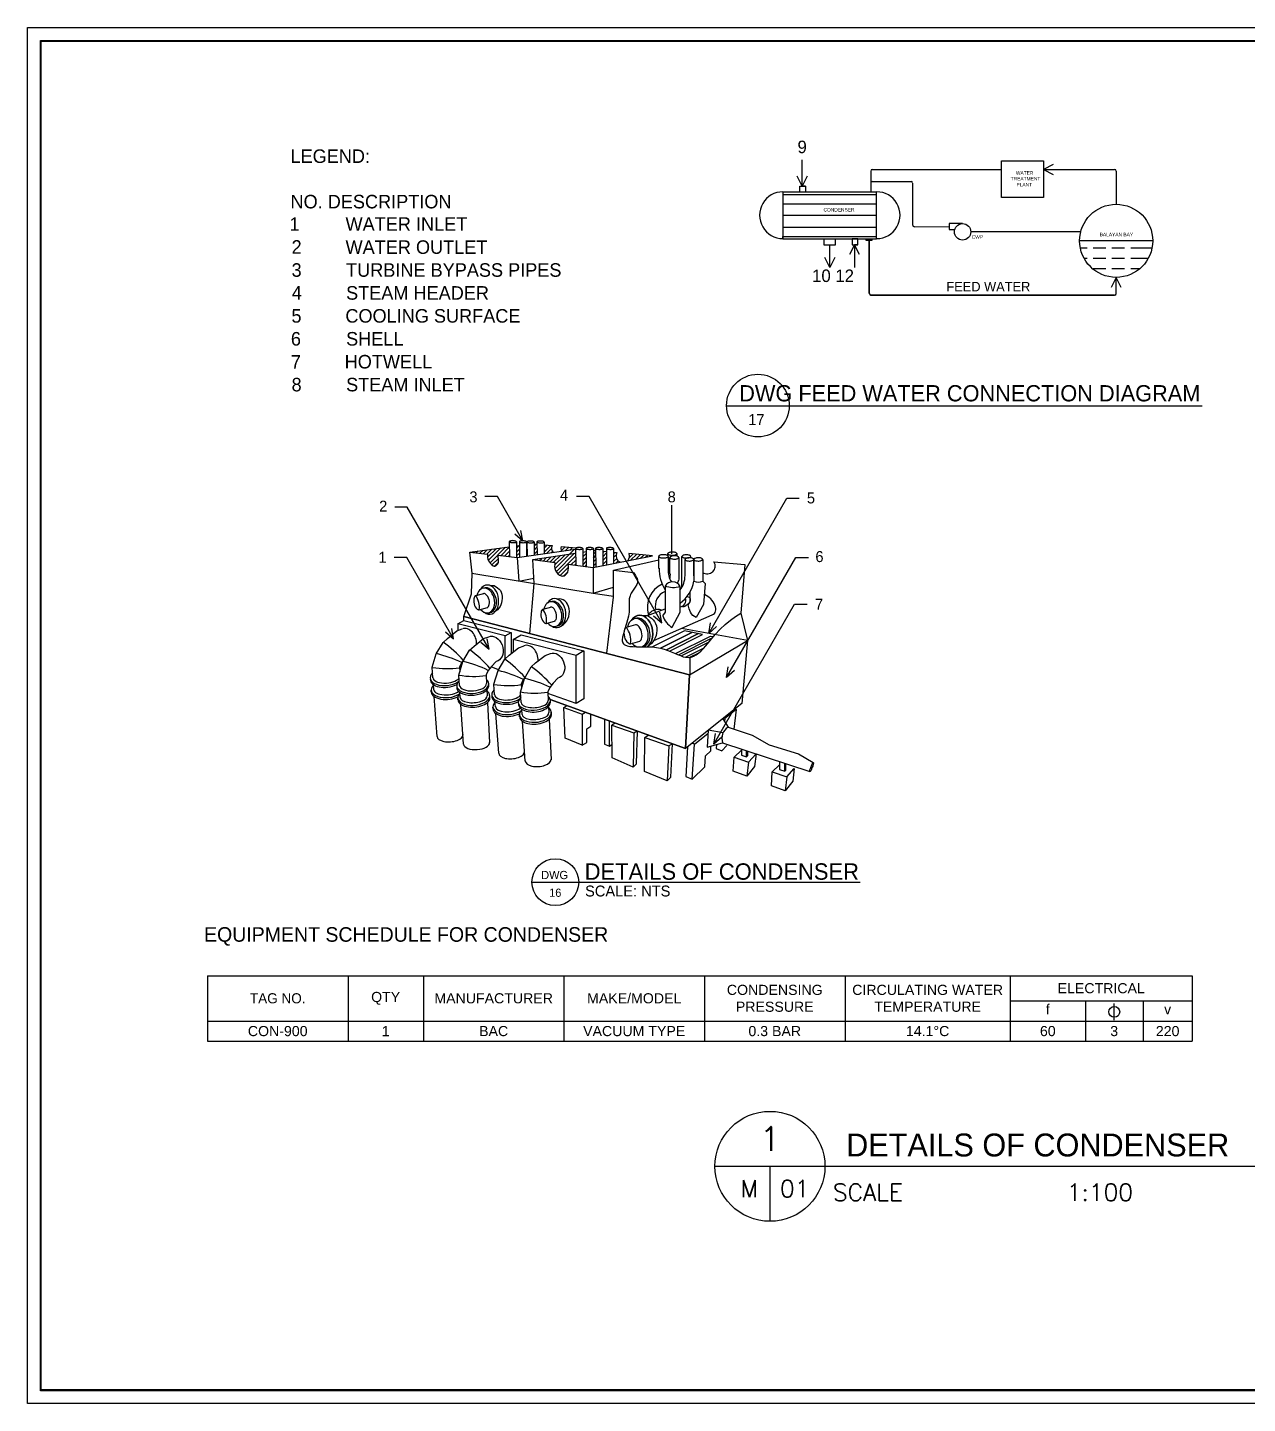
# Model space of a CAD drawing. Header units: inches. Extents: x 6239 to 53413, y 2109 to 35141.
# Drawn here: x 6239 to 35520, y 2109 to 35141 of the extents above; entities that cross this region are included whole.
import ezdxf
from ezdxf.enums import TextEntityAlignment as Align

# ---------------------------------------------------------------- set-up
doc = ezdxf.new("R2010")
doc.units = ezdxf.units.IN
doc.header["$MEASUREMENT"] = 0
for name, color, linetype in [('AR-SHEET_NM', 8, 'Continuous'), ('FRAME', 6, 'Continuous'), ('PDF2_0', 7, 'Continuous'), ('PDF2_MAIN LINE', 7, 'Continuous'), ('PDF2_Text', 7, 'Continuous'), ('TEXT', 8, 'Continuous')]:
    doc.layers.add(name, color=color, linetype=linetype)
doc.layers.add('schematic lines', color=110, linetype='Continuous', lineweight=25)
doc.styles.add('PDF Century Gothic', font='GOTHIC.TTF')
doc.styles.add('ROMANS', font='romans.shx', dxfattribs={"width": 0.85})
doc.styles.get("Standard").update_dxf_attribs({"font": 'arial.ttf'})
doc.styles.add('style2', font='BOD_R.TTF', dxfattribs={"height": 250})

# ---------------------------------------------------------------- blocks, each defined once
blk = doc.blocks.new('AHHMS TEMPLATE')
at = {"layer": 'FRAME'}
for points in [[(-1546387, 77509), (-1546387, 118799), (-1487419, 118799), (-1487419, 77509)], [(-1546387, 118799), (-1487419, 118799), (-1487419, 77509), (-1546387, 77509)], [(-1546002, 77893), (-1546002, 118415), (-1487804, 118415), (-1487804, 77893)], [(-1545990, 77906), (-1545990, 118402), (-1487816, 118402), (-1487816, 77906)], [(-1545977, 77919), (-1545977, 118389), (-1487829, 118389), (-1487829, 77919)]]:
    blk.add_lwpolyline(points, close=True, dxfattribs=at)
at = {"layer": 'FRAME', "color": 6, "const_width": 25.6}
blk.add_lwpolyline([(-1487816, 118402), (-1487816, 77906), (-1545990, 77906), (-1545990, 118402)], close=True, dxfattribs=at)
blk = doc.blocks.new('*T18')
at = {"color": 0, "linetype": 'ByBlock', "lineweight": -2, "transparency": 16777216}
for p, q in [((0, 0), (23638, 0)), ((0, 0), (0, -1573)), ((3374, 0), (3374, -1573)), ((5183, 0), (5183, -1573)), ((8556, 0), (8556, -1573)), ((11930, 0), (11930, -1573)), ((15304, 0), (15304, -1573)), ((19269, 0), (19269, -1573)), ((23638, 0), (23638, -1573)), ((19269, -601), (23638, -601)), ((21073, -601), (21073, -1573)), ((22456, -601), (22456, -1573)), ((0, -1087), (23638, -1087)), ((0, -1573), (23638, -1573))]:
    blk.add_line(p, q, dxfattribs=at)
at = {"color": 0, "transparency": 16777216}
for s, insert, char_height, width, attachment_point in [('CONDENSING PRESSURE', (13617, -543), 242.91, 3211.74, 5), ('CIRCULATING WATER TEMPERATURE', (17286, -543), 242.91, 3802.89, 5), ('ELECTRICAL', (21453, -301), 242.9, 4207.39, 5), ('QTY', (4278, -543), 242.9, 1647.13, 5), ('MANUFACTURER', (6870, -543), 242.91, 3211.74, 5), ('MAKE/MODEL', (10243, -543), 242.9, 3211.74, 5), ('f', (20171, -682), 243, 1642.21, 2), ('v', (23047, -682), 243, 1019.79, 2), ('CON-900', (1687, -1330), 242.9, 3211.74, 5), ('1', (4278, -1330), 243, 1647.13, 5), ('BAC', (6870, -1330), 242.9, 3211.74, 5), ('VACUUM TYPE', (10243, -1330), 242.91, 3211.74, 5), ('0.3 BAR', (13617, -1330), 242.9, 3211.74, 5), ('14.1°C', (17286, -1330), 242.9, 3802.89, 5), ('60', (20171, -1330), 242.9, 1642.21, 5), ('3', (21764, -1330), 243, 1221.51, 5), ('220', (23047, -1330), 242.9, 1019.79, 5)]:
    blk.add_mtext(s, dxfattribs=dict(at, insert=insert, char_height=char_height, width=width, attachment_point=attachment_point))
at = {"color": 0, "transparency": 16777216, "insert": (1687, -543), "char_height": 242.9, "width": 3211.74, "attachment_point": 5, "style": 'PDF Century Gothic'}
blk.add_mtext('TAG NO.', dxfattribs=at)

msp = doc.modelspace()

# ---------------------------------------------------------------- linework, layer by layer
for p, q in [((32323, 11510), (32323, 11711)), ((32323, 11309), (32323, 11510))]:
    msp.add_line(p, q)
msp.add_circle((32323, 11510), 130)
at = {"layer": 'AR-SHEET_NM', "color": 4}
for p, q in [((22739, 7802), (37546, 7802)), ((24059, 7802), (24059, 6482))]:
    msp.add_line(p, q, dxfattribs=at)
msp.add_circle((24059, 7802), 1320, dxfattribs=at)
at = {"layer": 'PDF2_0', "lineweight": 25}
for points in [[(30859, 31855), (30621, 31733), (30859, 31612)], [(24950, 31573), (24828, 31335), (24711, 31573)], [(24911, 31335), (24833, 31335)], [(25496, 29381), (25496, 29927)], [(26206, 29688), (26089, 29927), (25968, 29688)], [(26167, 29927), (26089, 29927), (26089, 29381)], [(25613, 29619), (25496, 29381), (25374, 29619)], [(32488, 28900), (32367, 29138), (32250, 28900)], [(32367, 28753), (32367, 29143)]]:
    msp.add_lwpolyline(points, dxfattribs=at)
for points in [[(26440, 28753), (26440, 30026)], [(32332, 28714), (26479, 28714)]]:
    msp.add_lwpolyline(points, close=True, dxfattribs=at)
for centre, start, end in [((26481, 28755), 180.0007, 269.9993), ((32334, 28755), 270.0007, 359.9993)]:
    msp.add_arc(centre, 36.8, start, end, dxfattribs=at)
at = {"layer": 'PDF2_MAIN LINE', "lineweight": 25}
for points in [[(24833, 31335), (24833, 31963)], [(26514, 31733), (29616, 31733)], [(30621, 31733), (32332, 31733)], [(26479, 31694), (26479, 31408), (26479, 31192)], [(26514, 31447), (27445, 31447)], [(27484, 30395), (27484, 31408)], [(32367, 31694), (32367, 30897)], [(24369, 31135), (26618, 31135)], [(24369, 30910), (26618, 30910)], [(24369, 30633), (26618, 30633)], [(28680, 30434), (28364, 30434), (28364, 30291), (28493, 30291)], [(24369, 30351), (26618, 30351)], [(24369, 30070), (24369, 30126), (26618, 30126)], [(25353, 30070), (25353, 29927), (25496, 29927), (25634, 29927), (25634, 30070)], [(27523, 30356), (28364, 30364)], [(31517, 30234), (29234, 30234), (28879, 30234)], [(33246, 30018), (31491, 30018)], [(31504, 29853), (31669, 29853)], [(31816, 29853), (32120, 29853)], [(32267, 29853), (32570, 29853)], [(32717, 29853), (33233, 29853)], [(31595, 29606), (31669, 29606)], [(31816, 29606), (32120, 29606)], [(32267, 29606), (32570, 29606)], [(32717, 29606), (33142, 29606)], [(31816, 29355), (32120, 29355)], [(32267, 29355), (32570, 29355)], [(32717, 29355), (32943, 29355)], [(23018, 26062), (34433, 26062)], [(18131, 22817), (17516, 23883), (17217, 23883)], [(21267, 21015), (21462, 20851), (19716, 23883), (19413, 23883)], [(22589, 20595), (24465, 23844), (24763, 23844)], [(17316, 20218), (15349, 23623), (15051, 23623)], [(21692, 23671), (21692, 22506)], [(17802, 22800), (17806, 22436)], [(17936, 22982), (18131, 22817), (18083, 23069)], [(17975, 22796), (17975, 22419)], [(18044, 22796), (18044, 22423)], [(16714, 20907), (16714, 21002), (16896, 21544), (16909, 22038), (16853, 22549), (17277, 22497), (17282, 22415), (17290, 22376), (17303, 22337), (17325, 22302), (17351, 22272), (17381, 22241), (17416, 22220), (17438, 22211), (17455, 22211), (17477, 22220), (17494, 22233), (17524, 22267), (17542, 22306), (17546, 22345), (17542, 22389), (17529, 22471), (17992, 22415), (18035, 21851), (18391, 21925)], [(16853, 22549), (17802, 22675)], [(16926, 22540), (16948, 22562)], [(17009, 22532), (17056, 22575)], [(17095, 22519), (17165, 22588)], [(17182, 22510), (17273, 22605)], [(17264, 22501), (17386, 22618)], [(17282, 22423), (17494, 22631)], [(17299, 22345), (17602, 22649)], [(17334, 22285), (17711, 22662)], [(17607, 22462), (17802, 22662)], [(17689, 22449), (17806, 22566)], [(17776, 22441), (17806, 22471)], [(17975, 22644), (18040, 22705)], [(17975, 22696), (18044, 22705)], [(17975, 22549), (18044, 22618)], [(17975, 22454), (18044, 22523)], [(17992, 22415), (19391, 22614)], [(18217, 22791), (18217, 22445)], [(18226, 22791), (18230, 22449)], [(18365, 22367), (19391, 22523)], [(18399, 22791), (18399, 22471)], [(18399, 22744), (18464, 22740)], [(18399, 22688), (18451, 22740)], [(18399, 22592), (18464, 22662)], [(18399, 22497), (18469, 22566)], [(18464, 22791), (18469, 22484)], [(18638, 22787), (18638, 22506)], [(18638, 22644), (18711, 22714)], [(18638, 22549), (18798, 22705)], [(18698, 22514), (18815, 22631)], [(18811, 22532), (18837, 22558)], [(18867, 22302), (19032, 22467)], [(18889, 22233), (19145, 22484)], [(18898, 22146), (19361, 22610)], [(18928, 22077), (19365, 22519)], [(19058, 22566), (19049, 22653), (19058, 22683), (19409, 22649)], [(19058, 22588), (19145, 22675)], [(19140, 22575), (19231, 22666)], [(19253, 22592), (19318, 22657)], [(19391, 22636), (19396, 22237)], [(19565, 22631), (19565, 22215)], [(19565, 22549), (19647, 22562)], [(19565, 22527), (19591, 22553)], [(19565, 22432), (19647, 22514)], [(19647, 22636), (19651, 22202)], [(19816, 22181), (21237, 22458), (20669, 22510)], [(19820, 22631), (19820, 22185)], [(19820, 22588), (19872, 22584)], [(19820, 22497), (19872, 22549)], [(19872, 22636), (19877, 22194)], [(20046, 22631), (20046, 22228)], [(20046, 22566), (20132, 22558)], [(20046, 22532), (20076, 22562)], [(20046, 22436), (20132, 22527)], [(20132, 22636), (20132, 22246)], [(20306, 22631), (20306, 22276)], [(20306, 22510), (20336, 22540)], [(20306, 22540), (20379, 22536)], [(20306, 22415), (20362, 22471)], [(20674, 22497), (20682, 22510)], [(20678, 22406), (20769, 22501)], [(20721, 22358), (20856, 22493)], [(20838, 22380), (20942, 22484)], [(20955, 22402), (21029, 22475)], [(21072, 22423), (21116, 22467)], [(21189, 22449), (21202, 22462)], [(21610, 22458), (21610, 22510), (21610, 22501), (21618, 22497), (21627, 22488), (21640, 22484), (21653, 22480), (21670, 22475), (21688, 22471), (21709, 22471), (21731, 22471), (21748, 22475), (21766, 22475), (21783, 22480), (21796, 22488), (21809, 22493), (21818, 22501), (21822, 22506), (21822, 22514), (21818, 22523), (21809, 22527), (21796, 22536), (21783, 22540), (21766, 22545), (21748, 22549), (21731, 22549), (21709, 22549), (21688, 22549), (21670, 22545), (21653, 22540), (21640, 22536), (21627, 22532), (21618, 22523), (21610, 22519), (21610, 22510)], [(21822, 22510), (21822, 22449)], [(21947, 21708), (21947, 22441), (21952, 22436), (21956, 22428), (21965, 22423), (21978, 22415), (21995, 22410), (22012, 22406), (22030, 22406), (22051, 22406), (22069, 22406), (22090, 22406), (22108, 22410), (22125, 22415), (22138, 22419), (22147, 22423), (22155, 22432), (22160, 22441), (22160, 22445), (22155, 22454), (22147, 22462), (22138, 22467), (22125, 22471), (22108, 22475), (22090, 22480), (22069, 22480), (22051, 22480), (22030, 22480), (22012, 22480), (21995, 22475), (21978, 22471), (21965, 22462), (21956, 22458), (21952, 22449), (21947, 22441)], [(16463, 20465), (15341, 22415), (15038, 22415)], [(17386, 22241), (17542, 22397)], [(17451, 22211), (17542, 22302)], [(18040, 22423), (18044, 22428)], [(18295, 20595), (18399, 21795), (18365, 22367), (18898, 22298), (18893, 22250), (18889, 22202), (18898, 22155), (18911, 22107), (18937, 22064), (18967, 22025), (19006, 21994), (19028, 21986), (19049, 21977), (19075, 21973), (19097, 21977), (19123, 21981), (19145, 21994), (19162, 22007), (19179, 22025), (19205, 22068), (19218, 22116), (19223, 22163), (19223, 22211), (19210, 22259), (19816, 22181), (19812, 21565), (20306, 21492)], [(18447, 22354), (18473, 22380)], [(18529, 22345), (18586, 22397)], [(18616, 22332), (18694, 22415)], [(18698, 22324), (18807, 22432)], [(18781, 22315), (18919, 22449)], [(18967, 22025), (19391, 22449)], [(19023, 21986), (19223, 22185)], [(19287, 22250), (19396, 22354)], [(19370, 22237), (19396, 22263)], [(19565, 22337), (19647, 22419)], [(19565, 22241), (19647, 22328)], [(19621, 22207), (19651, 22233)], [(19820, 22402), (19872, 22454)], [(19820, 22311), (19872, 22363)], [(19820, 22215), (19872, 22267)], [(20046, 22345), (20132, 22432)], [(20046, 22250), (20132, 22337)], [(20132, 22246), (20132, 22246)], [(20306, 22319), (20375, 22389)], [(20306, 22116), (21393, 22358)], [(20371, 22289), (20410, 22332)], [(21393, 22155), (21393, 22445)], [(21618, 22445), (21618, 22137)], [(21657, 22025), (21657, 22419)], [(21870, 22419), (21870, 21895)], [(22021, 21981), (22021, 22371)], [(22714, 22311), (23455, 22246), (23360, 21085), (23520, 20422), (23386, 18914), (22034, 17835)], [(22446, 22371), (22446, 21847), (22506, 21795), (22463, 21293), (22285, 20981), (22246, 21002), (22207, 21028), (22177, 21063), (22151, 21102), (22134, 21145), (22121, 21189), (22099, 21280), (22147, 21353), (22147, 21600)], [(22233, 21981), (22233, 22371), (22233, 21847)], [(23018, 19538), (24681, 22419), (24980, 22419)], [(16905, 22038), (19812, 21565), (20306, 21704)], [(19110, 21977), (19205, 22072)], [(20141, 20119), (20306, 21466), (20306, 22116), (20782, 22055), (20834, 21986), (20851, 21947), (20869, 21912), (20882, 21877), (20882, 21843), (20877, 21808), (20864, 21773), (20825, 21704), (20778, 21635), (20730, 21565), (20713, 21531), (20700, 21496), (20682, 21423), (20678, 21345), (20682, 21184), (20678, 21102), (20665, 21011), (20643, 20924), (20617, 20833), (20561, 20660), (20540, 20582), (20522, 20508), (20514, 20443), (20514, 20417), (20518, 20391), (20527, 20370), (20540, 20348), (20557, 20331), (20578, 20318), (20630, 20296), (20695, 20283), (20773, 20279), (20856, 20274), (20947, 20274), (21042, 20274), (21237, 20270), (21337, 20261), (21432, 20244), (21519, 20218), (21605, 20188), (21766, 20123), (21839, 20088), (21908, 20062), (21978, 20036), (22043, 20023), (22108, 20019), (22168, 20028), (22229, 20049), (22290, 20084), (22350, 20127), (22407, 20175), (22463, 20235), (22519, 20296), (22632, 20435), (22745, 20573), (22862, 20699), (22983, 20812), (23109, 20911), (23230, 20998), (23360, 21085)], [(17204, 21552), (16996, 21500), (16987, 21496), (16978, 21492), (16970, 21474), (16957, 21453), (16948, 21423), (16948, 21388), (16948, 21349), (16957, 21306), (16970, 21267), (16987, 21232), (17009, 21202), (17030, 21180), (17048, 21167), (17065, 21163), (17078, 21163), (17277, 21215), (17286, 21219), (17290, 21228), (17303, 21241), (17312, 21262), (17321, 21293), (17325, 21327), (17325, 21366), (17316, 21405), (17303, 21444), (17286, 21483), (17264, 21509), (17243, 21531), (17225, 21548), (17208, 21552), (17199, 21557), (17191, 21552), (17182, 21548)], [(17113, 21171), (17152, 21137), (17191, 21106), (17234, 21093), (17273, 21089), (17316, 21093), (17355, 21111), (17386, 21141), (17416, 21176), (17433, 21219), (17446, 21271), (17455, 21327), (17451, 21384), (17438, 21444), (17420, 21496), (17394, 21548), (17364, 21596), (17325, 21630), (17286, 21661), (17243, 21678), (17199, 21682), (17160, 21678), (17121, 21661), (17087, 21635), (17061, 21600), (17039, 21557), (17022, 21505)], [(17204, 21102), (17251, 21076), (17295, 21059), (17342, 21059), (17390, 21067), (17433, 21093), (17468, 21128), (17503, 21171), (17524, 21228), (17542, 21288), (17546, 21353), (17546, 21423), (17533, 21487), (17516, 21552), (17490, 21609), (17455, 21661), (17412, 21700), (17368, 21734), (17325, 21752), (17277, 21756), (17230, 21752), (17186, 21730), (17147, 21700), (17113, 21656)], [(17338, 21747), (17438, 21747), (17520, 21691), (17559, 21661), (17589, 21622), (17611, 21583), (17624, 21535), (17628, 21483), (17628, 21436), (17624, 21384), (17615, 21332), (17598, 21284), (17581, 21241), (17555, 21202), (17520, 21163), (17442, 21102)], [(21895, 21717), (21895, 21098), (21705, 20734)], [(22069, 21479), (22095, 21474), (22116, 21466), (22134, 21453), (22142, 21427), (22147, 21401), (22142, 21375), (22134, 21349), (22116, 21327), (22082, 21288), (22038, 21254), (22017, 21241), (21995, 21232), (21969, 21236), (21947, 21245)], [(18815, 21228), (18607, 21171), (18599, 21171), (18590, 21163), (18581, 21150), (18568, 21128), (18564, 21098), (18560, 21063), (18560, 21020), (18568, 20981), (18581, 20942), (18599, 20907), (18620, 20877), (18642, 20855), (18659, 20842), (18677, 20833), (18694, 20833)], [(18690, 20833), (18889, 20890), (18898, 20894), (18906, 20898), (18915, 20911), (18924, 20933), (18932, 20963), (18937, 21002), (18937, 21041), (18928, 21080), (18915, 21119), (18898, 21154), (18876, 21184), (18854, 21206), (18837, 21219), (18820, 21228), (18811, 21228), (18802, 21228), (18794, 21223)], [(18815, 20777), (18863, 20747), (18911, 20734), (18954, 20734), (19002, 20742), (19045, 20768), (19080, 20803), (19114, 20846), (19136, 20903), (19153, 20963), (19162, 21028), (19158, 21093), (19149, 21163), (19127, 21223), (19101, 21284), (19067, 21336), (19028, 21375), (18980, 21405), (18937, 21427), (18889, 21431), (18841, 21423), (18798, 21405), (18759, 21375), (18724, 21332)], [(21120, 21024), (21540, 21189)], [(22710, 17939), (24651, 21301), (24950, 21301)], [(17702, 20539), (16571, 20825), (16714, 20907), (17845, 20621), (17845, 20110)], [(16571, 20825), (16571, 20669)], [(20986, 20274), (21025, 20296), (21064, 20326), (21094, 20370), (21116, 20422), (21133, 20482), (21137, 20547), (21133, 20612), (21120, 20677), (21098, 20742), (21068, 20799), (21029, 20851), (20986, 20890), (20942, 20924), (20895, 20942), (20843, 20950), (20799, 20942), (20756, 20924), (20717, 20894), (20682, 20855), (20656, 20803), (20643, 20747)], [(21003, 21024), (21120, 21024), (21215, 20959), (21259, 20920), (21289, 20881), (21315, 20833), (21332, 20777), (21341, 20721), (21341, 20664), (21332, 20604), (21324, 20547), (21306, 20491), (21280, 20439), (21250, 20391), (21215, 20352), (21124, 20283)], [(21272, 20422), (22675, 21041)], [(21462, 20851), (21419, 21102)], [(22779, 20764), (22589, 20595), (22628, 20846)], [(15969, 19525), (15952, 19781), (16051, 20106), (16212, 20378), (16316, 20474), (16545, 20660), (16675, 20703)], [(16268, 20630), (16463, 20465), (16420, 20716)], [(16606, 19347), (16589, 19594), (16688, 19919), (16848, 20196), (16957, 20287), (17182, 20474), (17312, 20517), (17355, 20530), (17399, 20530), (17446, 20517), (17490, 20495), (17533, 20461), (17568, 20422), (17602, 20374), (17628, 20318), (17646, 20261), (17654, 20205), (17654, 20144), (17646, 20093), (17628, 20041), (17602, 19997), (17568, 19963), (17533, 19937), (17490, 19924), (17377, 19802), (17295, 19707), (17247, 19599), (17256, 19391)], [(17702, 19971), (17702, 20539), (17845, 20621)], [(19595, 20175), (19404, 20062), (17897, 20448), (18087, 20560), (19595, 20175), (19595, 19022), (19404, 18910), (19404, 20062)], [(21649, 20170), (22437, 20569), (22008, 20660), (21237, 20270)], [(22186, 20621), (21432, 20244), (22186, 20621)], [(22346, 20591), (21575, 20201), (22346, 20591)], [(21792, 20110), (22628, 20530), (22701, 20521)], [(21865, 20080), (22675, 20491)], [(22129, 19603), (23520, 20422), (21939, 20716)], [(17121, 20383), (17316, 20218), (17273, 20469)], [(17451, 19122), (17429, 19373), (17533, 19703), (17693, 19976), (17797, 20071), (18022, 20253), (18157, 20300)], [(17897, 20448), (17897, 20149)], [(20743, 20361), (20782, 20322), (20821, 20296), (20864, 20274)], [(20851, 20279), (20856, 20274)], [(21926, 20054), (22597, 20396)], [(22034, 20023), (22476, 20248)], [(16710, 19958), (16658, 19889), (16606, 19785), (16614, 19672)], [(18087, 18940), (18070, 19187), (18170, 19516), (18330, 19789), (18434, 19885), (18664, 20067), (18794, 20114), (18833, 20123), (18880, 20123), (18924, 20110), (18971, 20088), (19010, 20058), (19049, 20015), (19080, 19967), (19106, 19915), (19123, 19859), (19132, 19798), (19132, 19742), (19123, 19685), (19106, 19638), (19080, 19594), (19049, 19560), (19010, 19534), (18971, 19521), (18854, 19399), (18776, 19300), (18724, 19191), (18737, 18983)], [(22116, 20019), (22381, 20149)], [(22134, 20019), (22134, 19607)], [(15969, 19525), (15969, 19525)], [(16614, 19677), (16614, 19681)], [(17546, 19724), (17364, 19794)], [(18191, 19551), (18139, 19486), (18087, 19378), (18092, 19269)], [(23208, 19703), (23018, 19538), (23057, 19789)], [(15930, 19187), (15926, 19230)], [(15991, 19239), (15982, 19365)], [(16545, 19317), (16545, 19274), (16563, 19235), (16589, 19200), (16632, 19170), (16684, 19144), (16744, 19126), (16814, 19113), (16887, 19113), (16961, 19113), (17035, 19126), (17104, 19144), (17165, 19170), (17217, 19200), (17260, 19235), (17290, 19274), (17308, 19317), (17312, 19356)], [(16619, 19165), (16589, 19126), (16571, 19087), (16567, 19048), (16576, 19009), (16597, 18975), (16632, 18940), (16679, 18914), (16736, 18892), (16801, 18875), (16870, 18866), (16939, 18866), (17013, 18875), (17082, 18888), (17147, 18910), (17208, 18936), (17256, 18970), (17295, 19005), (17321, 19044), (17334, 19083), (17329, 19122), (17316, 19161), (17286, 19196), (17247, 19226)], [(16627, 19053), (16619, 19178)], [(16697, 19252), (16697, 19252)], [(17264, 19239), (17273, 19096)], [(17312, 19343), (17308, 19395)], [(18096, 19274), (18092, 19274)], [(16069, 18121), (15999, 19079)], [(16567, 19001), (16567, 19044)], [(16705, 17935), (16640, 18892)], [(17282, 18940), (17329, 17970)], [(17338, 19053), (17334, 19105)], [(17451, 19122), (17451, 19122)], [(17468, 18832), (17459, 18957)], [(18079, 19053), (18044, 19014), (18027, 18975), (18018, 18936), (18027, 18897), (18048, 18858), (18087, 18827), (18135, 18797), (18191, 18776), (18256, 18758), (18326, 18754), (18399, 18754), (18473, 18758), (18547, 18776), (18612, 18797), (18668, 18827), (18720, 18858), (18755, 18897), (18776, 18936), (18789, 18975), (18781, 19014), (18763, 19053), (18733, 19087)], [(18178, 18845), (18178, 18845)], [(19404, 18910), (18729, 19152)], [(18746, 18836), (18750, 18693)], [(18789, 18940), (18789, 18988)], [(19110, 18819), (19184, 18866)], [(17412, 18780), (17407, 18827)], [(17550, 17718), (17481, 18672)], [(18100, 18758), (18070, 18724), (18048, 18685), (18044, 18641), (18053, 18602), (18079, 18568), (18113, 18537), (18157, 18507), (18213, 18485), (18278, 18472), (18347, 18464), (18421, 18464), (18495, 18468), (18564, 18485), (18629, 18503), (18685, 18533), (18737, 18563), (18776, 18598), (18802, 18637), (18811, 18676), (18811, 18715), (18798, 18754), (18768, 18789), (18729, 18819)], [(18048, 18594), (18044, 18641)], [(18109, 18650), (18100, 18776)], [(18759, 18537), (18811, 17562)], [(18815, 18650), (18815, 18702)], [(19552, 18654), (19630, 18702)], [(19552, 17913), (19660, 17974), (19660, 18303), (19760, 18368), (19760, 18654)], [(20089, 18537), (20089, 17939), (20210, 17887), (20210, 18494)], [(22927, 18546), (23052, 18342), (23633, 18152), (24036, 17922), (24742, 17701), (25097, 17493)], [(23225, 18789), (23251, 18771), (22979, 18555), (22948, 18568)], [(22979, 18555), (22970, 18477)], [(23251, 18771), (23191, 18299)], [(18187, 17532), (18118, 18490)], [(20340, 18442), (20267, 18394), (20795, 18208), (20778, 17385), (20275, 17606), (20267, 18394)], [(20778, 17385), (20856, 17467), (20882, 18251)], [(20795, 18208), (20873, 18256)], [(22251, 17935), (22576, 18204)], [(22935, 18212), (22576, 18269), (22554, 17861), (22922, 17970), (25019, 17277)], [(22905, 18108), (22710, 17939), (22753, 18195)], [(20210, 17887), (20271, 17939)], [(21059, 18100), (21137, 18156)], [(21588, 17060), (21679, 17142), (21718, 17948), (21631, 17896)], [(22082, 17874), (22043, 17160), (22194, 17095), (22251, 17935), (22194, 17961)], [(22194, 17095), (22493, 17389), (22511, 17653), (22641, 17775), (22641, 17887)], [(22779, 17926), (22771, 17831), (22905, 17779), (23026, 17905)], [(23377, 17792), (23200, 17623), (23546, 17502), (23724, 17705), (23689, 17398), (23503, 17168), (23178, 17285), (23200, 17623)], [(23377, 17818), (23377, 17675), (23494, 17636), (23494, 17779)], [(23494, 17636), (23529, 17662), (23529, 17770)], [(24291, 17519), (24291, 17329), (24413, 17285), (24413, 17480)], [(23546, 17502), (23503, 17168)], [(24291, 17441), (24114, 17272), (24460, 17155), (24638, 17355), (24607, 17051), (24421, 16817), (24092, 16939), (24114, 17272)], [(24413, 17285), (24443, 17316), (24443, 17467)], [(24460, 17155), (24421, 16817)], [(18343, 14621), (26223, 14621)]]:
    msp.add_lwpolyline(points, dxfattribs=at)
for points in [[(29616, 31937), (30621, 31937), (30621, 31062), (29616, 31062)], [(26618, 30070), (26618, 31192), (24369, 31192), (24369, 30070)], [(24911, 31192), (24772, 31192), (24772, 31335), (24911, 31335)], [(26167, 29927), (26167, 30070), (26028, 30070), (26028, 29927)], [(26371, 30070), (26501, 30070), (26501, 30026), (26371, 30026)], [(17802, 22800), (17802, 22791), (17810, 22787), (17815, 22787), (17828, 22783), (17836, 22779), (17854, 22774), (17867, 22774), (17884, 22774), (17901, 22774), (17919, 22774), (17931, 22774), (17944, 22779), (17957, 22779), (17966, 22783), (17970, 22787), (17975, 22791), (17975, 22796), (17970, 22800), (17966, 22804), (17957, 22809), (17944, 22813), (17931, 22817), (17919, 22817), (17901, 22817), (17884, 22822), (17871, 22817), (17854, 22817), (17841, 22817), (17828, 22813), (17815, 22809), (17810, 22804), (17806, 22804)], [(18044, 22796), (18044, 22791), (18048, 22787), (18057, 22783), (18066, 22779), (18079, 22779), (18092, 22774), (18109, 22774), (18126, 22770), (18139, 22770), (18157, 22774), (18174, 22774), (18187, 22774), (18196, 22779), (18204, 22783), (18213, 22787), (18217, 22791), (18217, 22796), (18213, 22800), (18204, 22804), (18196, 22809), (18187, 22813), (18174, 22813), (18157, 22817), (18144, 22817), (18126, 22817), (18109, 22817), (18092, 22817), (18079, 22813), (18066, 22813), (18057, 22809), (18048, 22804), (18044, 22800)], [(18226, 22791), (18226, 22787), (18230, 22783), (18239, 22779), (18252, 22774), (18261, 22774), (18278, 22770), (18291, 22770), (18308, 22770), (18326, 22770), (18343, 22770), (18356, 22770), (18369, 22774), (18382, 22774), (18391, 22779), (18395, 22783), (18399, 22787), (18399, 22791), (18395, 22796), (18391, 22800), (18382, 22804), (18369, 22809), (18356, 22809), (18343, 22813), (18326, 22813), (18308, 22813), (18291, 22813), (18278, 22813), (18265, 22813), (18252, 22809), (18239, 22804), (18235, 22800), (18226, 22796)], [(18464, 22791), (18464, 22787), (18473, 22783), (18477, 22779), (18490, 22774), (18499, 22774), (18516, 22770), (18529, 22770), (18547, 22766), (18564, 22766), (18581, 22770), (18594, 22770), (18607, 22770), (18620, 22774), (18629, 22779), (18633, 22783), (18638, 22787), (18638, 22791), (18633, 22796), (18629, 22800), (18620, 22804), (18607, 22809), (18594, 22809), (18581, 22813), (18564, 22813), (18547, 22813), (18534, 22813), (18516, 22813), (18503, 22809), (18490, 22809), (18477, 22804), (18473, 22800), (18464, 22796)], [(19391, 22636), (19391, 22631), (19396, 22627), (19404, 22623), (19413, 22618), (19426, 22614), (19443, 22614), (19456, 22614), (19474, 22610), (19491, 22610), (19504, 22610), (19521, 22614), (19534, 22614), (19547, 22618), (19556, 22623), (19560, 22627), (19565, 22631), (19565, 22636), (19560, 22640), (19556, 22644), (19547, 22649), (19534, 22653), (19521, 22653), (19508, 22657), (19491, 22657), (19474, 22657), (19456, 22657), (19443, 22657), (19426, 22653), (19417, 22653), (19404, 22649), (19396, 22644), (19391, 22640)], [(19647, 22636), (19647, 22631), (19651, 22627), (19660, 22623), (19669, 22618), (19682, 22614), (19695, 22614), (19712, 22614), (19729, 22610), (19747, 22610), (19760, 22610), (19777, 22614), (19790, 22614), (19803, 22618), (19812, 22623), (19816, 22627), (19820, 22631), (19820, 22636), (19816, 22640), (19812, 22644), (19803, 22649), (19790, 22653), (19777, 22653), (19764, 22657), (19747, 22657), (19729, 22657), (19712, 22657), (19699, 22657), (19682, 22653), (19669, 22653), (19660, 22649), (19651, 22644), (19647, 22640)], [(19872, 22636), (19872, 22631), (19877, 22627), (19885, 22623), (19894, 22618), (19907, 22614), (19920, 22614), (19937, 22614), (19955, 22610), (19968, 22610), (19985, 22610), (20002, 22614), (20015, 22614), (20024, 22618), (20033, 22623), (20041, 22627), (20046, 22631), (20046, 22636), (20041, 22640), (20033, 22644), (20024, 22649), (20015, 22653), (20002, 22653), (19985, 22657), (19972, 22657), (19955, 22657), (19937, 22657), (19920, 22657), (19907, 22653), (19894, 22653), (19885, 22649), (19877, 22644), (19872, 22640)], [(20132, 22636), (20132, 22631), (20137, 22627), (20145, 22623), (20154, 22618), (20167, 22614), (20180, 22614), (20197, 22614), (20215, 22610), (20228, 22610), (20245, 22610), (20262, 22614), (20275, 22614), (20284, 22618), (20293, 22623), (20301, 22627), (20306, 22631), (20306, 22636), (20301, 22640), (20297, 22644), (20284, 22649), (20275, 22653), (20262, 22653), (20245, 22657), (20232, 22657), (20215, 22657), (20197, 22657), (20180, 22657), (20167, 22653), (20154, 22653), (20145, 22649), (20137, 22644), (20132, 22640)], [(21393, 22445), (21393, 22436), (21402, 22432), (21410, 22423), (21423, 22419), (21441, 22410), (21458, 22406), (21480, 22406), (21501, 22406), (21519, 22406), (21540, 22406), (21562, 22410), (21579, 22415), (21592, 22419), (21605, 22428), (21614, 22432), (21614, 22441), (21614, 22449), (21614, 22458), (21605, 22462), (21592, 22471), (21579, 22475), (21562, 22480), (21540, 22484), (21519, 22484), (21501, 22484), (21480, 22484), (21458, 22484), (21441, 22480), (21423, 22475), (21410, 22467), (21402, 22462), (21393, 22454)], [(21657, 22419), (21662, 22410), (21666, 22402), (21675, 22397), (21688, 22393), (21705, 22389), (21722, 22384), (21740, 22380), (21761, 22380), (21779, 22380), (21800, 22380), (21818, 22384), (21835, 22389), (21848, 22393), (21861, 22402), (21865, 22406), (21870, 22415), (21870, 22423), (21865, 22428), (21861, 22436), (21848, 22441), (21835, 22449), (21818, 22454), (21800, 22454), (21779, 22458), (21761, 22458), (21740, 22454), (21722, 22454), (21705, 22449), (21688, 22445), (21675, 22441), (21666, 22432), (21662, 22423)], [(22021, 22371), (22021, 22367), (22025, 22358), (22034, 22350), (22047, 22345), (22064, 22341), (22082, 22337), (22099, 22337), (22121, 22332), (22142, 22332), (22160, 22337), (22177, 22341), (22194, 22345), (22207, 22350), (22220, 22354), (22229, 22363), (22229, 22367), (22229, 22376), (22229, 22384), (22220, 22389), (22207, 22397), (22194, 22402), (22177, 22406), (22160, 22410), (22142, 22410), (22121, 22410), (22099, 22410), (22082, 22406), (22064, 22402), (22047, 22397), (22034, 22393), (22025, 22389), (22021, 22380)], [(22233, 22371), (22233, 22367), (22238, 22358), (22246, 22350), (22259, 22345), (22277, 22341), (22294, 22337), (22311, 22337), (22333, 22332), (22355, 22332), (22372, 22337), (22389, 22341), (22407, 22345), (22420, 22350), (22433, 22354), (22441, 22363), (22441, 22367), (22441, 22376), (22441, 22384), (22433, 22389), (22420, 22397), (22407, 22402), (22389, 22406), (22372, 22410), (22355, 22410), (22333, 22410), (22311, 22410), (22294, 22406), (22277, 22402), (22259, 22397), (22246, 22393), (22238, 22389), (22233, 22380)], [(18785, 19009), (22034, 17835), (22129, 19603), (16714, 21002), (22129, 19603), (22034, 17835)], [(20747, 20920), (20782, 20968), (20830, 21002), (20877, 21028), (20929, 21033), (20986, 21028), (21038, 21007), (21090, 20972), (21133, 20924), (21172, 20868), (21207, 20803), (21228, 20729), (21241, 20656), (21246, 20578), (21237, 20504), (21220, 20430), (21194, 20370), (21159, 20318), (21116, 20274), (21159, 20318), (21194, 20370), (21220, 20430), (21237, 20504), (21246, 20578), (21241, 20656), (21228, 20729), (21207, 20803), (21172, 20868), (21133, 20924), (21090, 20972), (21038, 21007), (20986, 21028), (20929, 21033), (20877, 21028), (20830, 21002), (20782, 20968)], [(20934, 20413), (20942, 20417), (20951, 20422), (20964, 20439), (20977, 20465), (20986, 20500), (20990, 20539), (20986, 20586), (20977, 20630), (20964, 20677), (20942, 20716), (20921, 20751), (20895, 20777), (20873, 20790), (20856, 20799), (20843, 20803), (20834, 20799), (20609, 20738), (20600, 20734), (20591, 20725), (20578, 20712), (20565, 20686), (20557, 20651), (20553, 20608), (20557, 20565), (20565, 20517), (20578, 20469), (20600, 20430), (20626, 20396), (20648, 20374), (20669, 20357), (20687, 20348), (20700, 20348), (20708, 20348)], [(19140, 18078), (19110, 18819), (19552, 18654), (19552, 17913)], [(21059, 18100), (21631, 17896), (21588, 17060), (21046, 17281)], [(25097, 17493), (25101, 17489), (25101, 17485), (25101, 17472), (25097, 17459), (25093, 17441), (25088, 17424), (25084, 17407), (25075, 17385), (25067, 17363), (25058, 17346), (25054, 17329), (25045, 17311), (25036, 17298), (25028, 17290), (25023, 17281), (25019, 17277), (25015, 17281), (25015, 17285), (25015, 17294), (25015, 17307), (25019, 17320), (25023, 17337), (25032, 17355), (25036, 17376), (25045, 17398), (25054, 17415), (25062, 17437), (25071, 17454), (25075, 17467), (25084, 17480), (25088, 17489)]]:
    msp.add_lwpolyline(points, close=True, dxfattribs=at)
for points in [[(18638, 22722), (18828, 22705, 0.275058), (18852, 22537)], [(21899, 21720, -0.192168), (21540, 21730), (21540, 21102), (21480, 21015)]]:
    msp.add_lwpolyline(points, format="xyb", dxfattribs=at)
for centre, radius in [((32369, 30020), 877), ((28682, 30236), 197), ((23769, 26065), 752), ((18908, 14623), 561)]:
    msp.add_circle(centre, radius, dxfattribs=at)
for centre, radius, start, end in [((26516, 31696), 36.8, 90.0007, 179.9993), ((32334, 31696), 36.8, 0.0007, 89.9993), ((26516, 31410), 36.8, 90.0007, 179.9993), ((27447, 31410), 36.8, 0.0007, 89.9993), ((24371, 30635), 561, 89.9999, 270.0001), ((26620, 30635), 561, 269.9999, 90.0001), ((27525, 30397), 36.8, 180.0027, 270.4961), ((20542, 22460), 175, 153.5009, 239.024), ((20503, 22447), 184, 325.503, 20.1101), ((22296, 22135), 899, 178.4566, 213.3325), ((22101, 22096), 487, 175.1718, 213.1125), ((22556, 22213), 188, 234.2671, 32.0364), ((21720, 21633), 201, 26.367, 150.1994), ((22665, 21875), 1012, 171.3541, 177.4397), ((21638, 21949), 245, 322.1357, 347.0088), ((21451, 21988), 570, 321.7843, 359.6426), ((21404, 22001), 843, 306.0407, 349.8541), ((22340, 22079), 253, 245.1933, 294.8067), ((16638, 21230), 448, 351.5187, 37.2324), ((21733, 21221), 617, 115.4608, 195.6774), ((21681, 21256), 375, 111.6705, 194.3041), ((18250, 20905), 448, 351.5187, 37.2324), ((21378, 20866), 301, 75.0037, 147.585), ((21885, 21390), 158, 275.2072, 18.0888), ((22015, 21212), 565, 200.0062, 237.2057), ((20199, 20428), 518, 351.5186, 37.2327), ((14745, 18275), 2571, 40.4791, 55.1294), ((15382, 18089), 2571, 40.4791, 55.1294), ((15356, 17175), 3017, 64.3799, 76.6352), ((15993, 16988), 3017, 64.3799, 76.6352), ((16222, 17868), 2571, 40.4791, 55.1294), ((16305, 21888), 2138, 260.5571, 278.2728), ((16942, 21702), 2138, 260.5571, 278.2728), ((16838, 16768), 3017, 64.3799, 76.6352), ((17474, 16581), 3017, 64.3799, 76.6352), ((16864, 17682), 2571, 40.4791, 55.1294), ((17782, 21481), 2138, 260.5571, 278.2728), ((18423, 21299), 2138, 260.5571, 278.2728), ((23228, 18076), 323, 122.8708, 198.9625)]:
    msp.add_arc(centre, radius, start, end, dxfattribs=at)
for centre, major_axis, ratio, start_param, end_param in [((17277, 21392), (-72, 295), 0.694625, 3.002577, 6.355294), ((22496, 21289), (-223, 219), 0.624706, 2.874759, 5.306932), ((18846, 21058), (-75, 293), 0.704197, 2.205854, 7.254826), ((18886, 21066), (-77, 293), 0.703471, 2.995979, 6.31373), ((18971, 21085), (77, 333), 0.788973, 3.74924, 6.643179), ((20933, 20617), (-85, 338), 0.6931, 3.006992, 6.344255), ((16784, 20429), (-113, 272), 0.740526, 4.076082, 6.258436), ((18224, 19950), (-20, 360), 0.748921, 4.619443, 6.477254), ((16291, 19558), (388, 39), 0.544487, 2.535284, 5.460843), ((16339, 19566), (432, 97), 0.578091, 3.023471, 5.065104), ((16291, 19551), (322, 22), 0.452151, 3.10923, 5.897069), ((16924, 19367), (383, 30), 0.546128, 2.546724, 6.789348), ((16308, 19260), (381, 26), 0.538814, 2.558105, 5.535705), ((16304, 19206), (374, 19), 0.527382, 3.118091, 5.461707), ((16310, 19259), (319, 19), 0.435513, 3.148729, 5.750294), ((16930, 19373), (325, 20), 0.479873, 3.179369, 6.267494), ((17761, 19143), (381, 27), 0.538017, 2.523461, 5.531), ((16953, 19031), (386, 27), 0.533517, 3.133456, 6.321981), ((16950, 19074), (323, 23), 0.435175, 3.12409, 6.309545), ((17786, 18854), (379, 25), 0.546825, 2.575453, 5.538563), ((17751, 19080), (368, 8), 0.509692, 3.01106, 5.52787), ((17779, 19166), (334, 33), 0.500052, 3.183406, 5.74889), ((17805, 18872), (337, 39), 0.453429, 3.115266, 5.540193), ((18406, 18924), (383, 32), 0.561882, 3.057367, 6.249128), ((18413, 18959), (325, 25), 0.445099, 3.099364, 6.30439), ((17837, 18850), (424, 78), 0.554276, 3.09021, 5.128762), ((18432, 18624), (383, 32), 0.537677, 3.115171, 6.296098), ((18430, 18668), (321, 21), 0.430733, 3.119013, 6.309927), ((16381, 18141), (312, 21), 0.473908, 3.128646, 6.303844), ((17017, 17958), (312, 20), 0.48644, 3.163837, 6.2882), ((17860, 17739), (310, 24), 0.493635, 3.114458, 6.274865), ((18497, 17553), (310, 24), 0.495264, 3.116451, 6.271989)]:
    msp.add_ellipse(centre, major_axis=major_axis, ratio=ratio, start_param=start_param, end_param=end_param, dxfattribs=at)

# ---------------------------------------------------------------- block references
msp.add_blockref('*T18', (10557, 12377))
at = {"layer": 'schematic lines', "xscale": 0.8, "yscale": 0.8, "zscale": 0.8}
msp.add_blockref('AHHMS TEMPLATE', (1243348, -59899), dxfattribs=at)

# ---------------------------------------------------------------- texts
at = {"layer": 'AR-SHEET_NM', "color": 3, "style": 'ROMANS'}
msp.add_text('1', height=577, dxfattribs=at).set_placement((24059, 8462), align=Align.MIDDLE_CENTER)
at = {"layer": 'AR-SHEET_NM', "color": 4, "style": 'ROMANS'}
for s, height, p in [('M', 412, (23354, 7059)), ('01', 412.5, (24298, 7059)), ('SCALE', 412.5, (25568, 6973)), ('1:100', 412.5, (31182, 6973))]:
    msp.add_text(s, height=height, dxfattribs=at).set_placement(p)
at = {"layer": 'PDF2_Text', "attachment_point": 7, "style": 'PDF Century Gothic'}
for s, insert, char_height in [('9', (24720, 32120), 300), ('LEGEND:', (12551, 31885), 325), ('TREATMENT', (29836, 31469), 84.4), ('WATER', (29962, 31608), 84.4), ('PLANT', (29975, 31326), 84.4), ('NO. DESCRIPTION', (12551, 30794), 325.02), ('CONDENSER', (25344, 30722), 84.4), ('1', (12529, 30260), 325), ('WATER INLET', (13872, 30260), 325.02), ('CWP', (28901, 30068), 84.4), ('BALAYAN BAY', (31972, 30130), 84.38), ('2', (12577, 29710), 325), ('WATER OUTLET', (13872, 29702), 325.02), ('3', (12577, 29152), 325), ('TURBINE BYPASS PIPES', (13885, 29152), 325.02), ('10 12', (25071, 29027), 300), ('4', (12581, 28610), 325), ('STEAM HEADER', (13885, 28602), 325.02), ('FEED WATER', (28294, 28805), 229.7), ('5', (12573, 28051), 325), ('COOLING SURFACE', (13868, 28051), 325.02), ('6', (12560, 27501), 325), ('SHELL', (13885, 27501), 325), ('7', (12560, 26951), 325), ('HOTWELL', (13851, 26951), 325), ('8', (12577, 26401), 325), ('STEAM INLET', (13885, 26401), 325.02), ('DWG FEED WATER CONNECTION DIAGRAM', (23321, 26160), 390.02), ('17', (23537, 25597), 262.5), ('2', (14678, 23519), 263), ('3', (16844, 23738), 263), ('4', (19019, 23784), 263), ('8', (21603, 23738), 263), ('5', (24945, 23712), 263), ('1', (14661, 22293), 263), ('6', (25149, 22304), 263), ('7', (25140, 21165), 263), ('DWG', (18568, 14694), 196.9), ('DETAILS OF CONDENSER', (19612, 14676), 393.77), ('SCALE: NTS', (19621, 14276), 262.5), ('16', (18759, 14269), 196.9), ('EQUIPMENT SCHEDULE FOR CONDENSER', (10476, 13097), 350.02)]:
    msp.add_mtext(s, dxfattribs=dict(at, insert=insert, char_height=char_height))
at = {"layer": 'TEXT', "color": 2, "style": 'style2'}
msp.add_text('DETAILS OF CONDENSER', height=550, dxfattribs=at).set_placement((25887, 8039))

doc.saveas('drawing.dxf')
